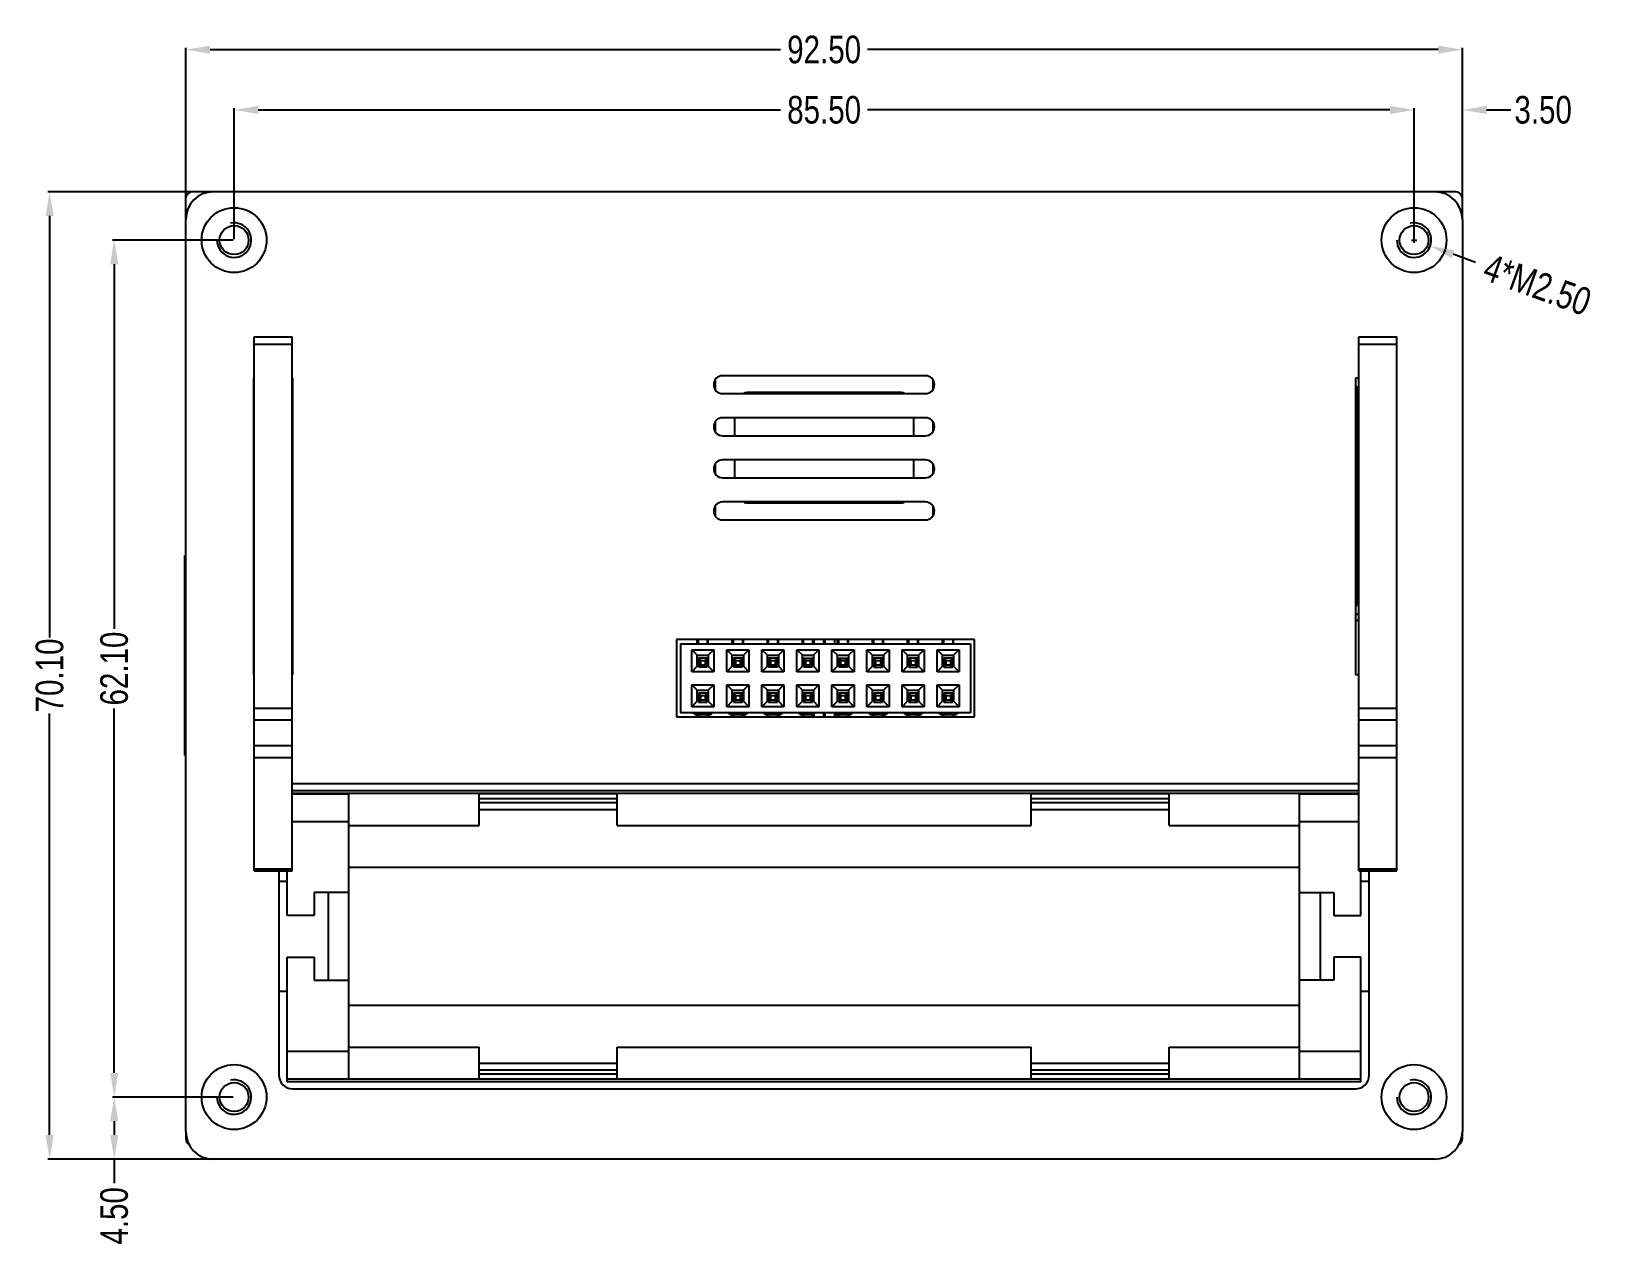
# Model space of a CAD drawing. Header units: inches. Extents: x -128 to 290, y -30 to 138.
# Drawn here: x 175.2 to 289.6, y -29.5 to 58.9 of the extents above; entities that cross this region are included whole.
import ezdxf

# ---------------------------------------------------------------- set-up
doc = ezdxf.new("R2010")
doc.units = ezdxf.units.IN
doc.header["$LTSCALE"] = 1.21
doc.header["$MEASUREMENT"] = 0
doc.header["$PDMODE"] = 3
doc.header["$PDSIZE"] = 0.3125
doc.layers.get('0').update_dxf_attribs({"linetype": 'CONTINUOUS'})
doc.layers.get('Defpoints').update_dxf_attribs({"linetype": 'CONTINUOUS'})
doc.layers.add('BODY', color=7, linetype='CONTINUOUS')
doc.layers.add('DIM', color=3, linetype='CONTINUOUS')
doc.styles.get("Standard").update_dxf_attribs({"font": 'txt', "width": 0.8})
doc.dimstyles.get("Standard").update_dxf_attribs({"dimtxt": 0.15625, "dimasz": 0.1875, "dimexe": 0.125, "dimexo": 0.0625, "dimgap": 0.09, "dimtad": 0, "dimtih": 1, "dimtoh": 1, "dimzin": 4, "dimdsep": 46, "dimtxsty": 'STANDARD', "dimblk": '_FILLED', "dimblk1": '_FILLED', "dimblk2": '_FILLED', "dimcen": 0.09, "dimazin": 1, "dimtp": 0.01, "dimtm": 0.01, "dimtfac": 1, "dimtofl": 0, "dimtmove": 0, "dimatfit": 3, "dimldrblk": '_FILLED', "dimfxl": 1, "dimtolj": 1, "dimtzin": 4, "dimarcsym": 0})

# ---------------------------------------------------------------- blocks, each defined once
blk = doc.blocks.new('_FILLED')
at = {"color": 0, "linetype": 'ByBlock'}
blk.add_solid([(0, 0), (-1, 0.167), (-1, -0.167)], dxfattribs=at)
blk = doc.blocks.new('*D11')
at = {"layer": 'Defpoints', "color": 0}
for p in [(275.33, 53.24), (189.83, 43.81), (275.33, 43.81)]:
    blk.add_point(p, dxfattribs=at)
at = {"layer": 'DIM', "color": 0, "lineweight": -2}
for p, q in [((189.83, 43.87), (189.83, 53.37)), ((191.58, 53.24), (229.42, 53.24)), ((273.58, 53.24), (235.73, 53.24)), ((275.33, 43.87), (275.33, 53.37))]:
    blk.add_line(p, q, dxfattribs=at)
at = {"layer": 'DIM', "color": 0, "lineweight": -2, "xscale": 1.75, "yscale": 1.75, "zscale": 1.75, "rotation": 180}
blk.add_blockref('_FILLED', (189.83, 53.24), dxfattribs=at)
at = {"layer": 'DIM', "color": 0, "lineweight": -2, "xscale": 1.75, "yscale": 1.75, "zscale": 1.75}
blk.add_blockref('_FILLED', (275.33, 53.24), dxfattribs=at)
at = {"layer": 'DIM', "color": 0, "insert": (232.58, 53.24), "char_height": 2, "attachment_point": 5}
blk.add_mtext('\\A1;85.50', dxfattribs=at)
blk = doc.blocks.new('*D12')
at = {"layer": 'Defpoints', "color": 0}
for p in [(186.33, 57.61), (278.83, 46.8), (186.33, 45.31)]:
    blk.add_point(p, dxfattribs=at)
at = {"layer": 'DIM', "color": 0, "lineweight": -2}
for p, q in [((186.33, 45.37), (186.33, 57.73)), ((188.08, 57.61), (229.42, 57.61)), ((277.08, 57.61), (235.73, 57.61)), ((278.83, 46.87), (278.83, 57.73))]:
    blk.add_line(p, q, dxfattribs=at)
at = {"layer": 'DIM', "color": 0, "lineweight": -2, "xscale": 1.75, "yscale": 1.75, "zscale": 1.75, "rotation": 180}
blk.add_blockref('_FILLED', (186.33, 57.61), dxfattribs=at)
at = {"layer": 'DIM', "color": 0, "lineweight": -2, "xscale": 1.75, "yscale": 1.75, "zscale": 1.75}
blk.add_blockref('_FILLED', (278.83, 57.61), dxfattribs=at)
at = {"layer": 'DIM', "color": 0, "insert": (232.58, 57.61), "char_height": 2, "attachment_point": 5}
blk.add_mtext('\\A1;92.50', dxfattribs=at)
blk = doc.blocks.new('*D13')
at = {"layer": 'Defpoints', "color": 0}
for p in [(189.83, 43.81), (181.14, -18.29), (189.83, -18.29)]:
    blk.add_point(p, dxfattribs=at)
at = {"layer": 'DIM', "color": 0, "lineweight": -2}
for p, q in [((189.76, 43.81), (181.01, 43.81)), ((181.14, 42.06), (181.14, 15.65)), ((181.14, -16.54), (181.14, 9.87)), ((189.76, -18.29), (181.01, -18.29))]:
    blk.add_line(p, q, dxfattribs=at)
at = {"layer": 'DIM', "color": 0, "lineweight": -2, "xscale": 1.75, "yscale": 1.75, "zscale": 1.75}
for p, rotation in [((181.14, 43.81), 90), ((181.14, -18.29), 270)]:
    blk.add_blockref('_FILLED', p, dxfattribs=dict(at, rotation=rotation))
at = {"layer": 'DIM', "color": 0, "insert": (181.14, 12.76), "char_height": 2, "attachment_point": 5, "rotation": 90}
blk.add_mtext('\\A1;62.10', dxfattribs=at)
blk = doc.blocks.new('*D14')
at = {"layer": 'Defpoints', "color": 0}
for p in [(176.46, 47.31), (188.33, 47.31), (188.33, -22.79)]:
    blk.add_point(p, dxfattribs=at)
at = {"layer": 'DIM', "color": 0, "lineweight": -2}
for p, q in [((188.27, 47.31), (176.34, 47.31)), ((176.46, 45.56), (176.46, 15.01)), ((176.46, -21.04), (176.46, 9.5)), ((188.26, -22.79), (176.34, -22.79))]:
    blk.add_line(p, q, dxfattribs=at)
at = {"layer": 'DIM', "color": 0, "lineweight": -2, "xscale": 1.75, "yscale": 1.75, "zscale": 1.75}
for p, rotation in [((176.46, 47.31), 90), ((176.46, -22.79), 270)]:
    blk.add_blockref('_FILLED', p, dxfattribs=dict(at, rotation=rotation))
at = {"layer": 'DIM', "color": 0, "insert": (176.46, 12.26), "char_height": 2, "attachment_point": 5, "rotation": 90}
blk.add_mtext('\\A1;70.10', dxfattribs=at)
blk = doc.blocks.new('*D15')
at = {"layer": 'Defpoints', "color": 0}
for p in [(189.83, -18.29), (181.14, -22.79), (189.83, -22.79)]:
    blk.add_point(p, dxfattribs=at)
at = {"layer": 'DIM', "color": 0, "lineweight": -2}
for p, q in [((189.76, -18.29), (181.01, -18.29)), ((181.14, -20.04), (181.14, -21.04)), ((189.76, -22.79), (181.01, -22.79)), ((181.14, -22.79), (181.14, -24.54))]:
    blk.add_line(p, q, dxfattribs=at)
at = {"layer": 'DIM', "color": 0, "lineweight": -2, "xscale": 1.75, "yscale": 1.75, "zscale": 1.75}
for p, rotation in [((181.14, -18.29), 90), ((181.14, -22.79), 270)]:
    blk.add_blockref('_FILLED', p, dxfattribs=dict(at, rotation=rotation))
at = {"layer": 'DIM', "color": 0, "insert": (181.14, -26.9), "char_height": 2, "attachment_point": 5, "rotation": 90}
blk.add_mtext('\\A1;4.50', dxfattribs=at)
blk = doc.blocks.new('*D16')
at = {"layer": 'Defpoints', "color": 0}
for p in [(278.83, 53.24), (278.83, 47.62), (275.33, 43.81)]:
    blk.add_point(p, dxfattribs=at)
at = {"layer": 'DIM', "color": 0, "lineweight": -2}
for p, q in [((273.58, 53.24), (271.83, 53.24)), ((275.33, 43.87), (275.33, 53.37)), ((278.83, 47.69), (278.83, 53.37)), ((280.58, 53.24), (282.33, 53.24))]:
    blk.add_line(p, q, dxfattribs=at)
at = {"layer": 'DIM', "color": 0, "lineweight": -2, "xscale": 1.75, "yscale": 1.75, "zscale": 1.75}
blk.add_blockref('_FILLED', (275.33, 53.24), dxfattribs=at)
at = {"layer": 'DIM', "color": 0, "lineweight": -2, "xscale": 1.75, "yscale": 1.75, "zscale": 1.75, "rotation": 180}
blk.add_blockref('_FILLED', (278.83, 53.24), dxfattribs=at)
at = {"layer": 'DIM', "color": 0, "insert": (284.68, 53.24), "char_height": 2, "attachment_point": 5}
blk.add_mtext('\\A1;3.50', dxfattribs=at)
blk = doc.blocks.new('*D17')
at = {"layer": 'Defpoints', "color": 0}
for p in [(274.15, 44.23), (276.5, 43.38)]:
    blk.add_point(p, dxfattribs=at)
at = {"layer": 'DIM', "color": 0, "lineweight": -2}
for p, q in [((275.13, 43.81), (275.52, 43.81)), ((275.33, 43.61), (275.33, 44.01)), ((279.79, 42.19), (278.15, 42.79))]:
    blk.add_line(p, q, dxfattribs=at)
at = {"layer": 'DIM', "color": 0, "lineweight": -2, "xscale": 1.75, "yscale": 1.75, "zscale": 1.75, "rotation": 160.0889628707921}
blk.add_blockref('_FILLED', (276.5, 43.38), dxfattribs=at)
at = {"layer": 'DIM', "color": 0, "insert": (284.26, 40.57), "char_height": 2, "attachment_point": 5, "rotation": 340.089}
blk.add_mtext('\\A1;4*M2.50', dxfattribs=at)

msp = doc.modelspace()

# ---------------------------------------------------------------- linework, layer by layer
at = {"color": 7, "linetype": 'Continuous'}
for p, q in [((186.355, 47.003), (186.316, 46.808)), ((186.466, 47.169), (186.355, 47.003)), ((186.631, 47.279), (186.466, 47.169)), ((186.826, 47.308), (186.631, 47.279)), ((188.326, 47.308), (186.826, 47.308)), ((276.826, 47.308), (188.326, 47.308)), ((278.326, 47.315), (276.826, 47.314)), ((278.521, 47.276), (278.326, 47.315)), ((278.687, 47.165), (278.521, 47.276)), ((278.797, 47), (278.687, 47.165)), ((278.826, 46.805), (278.797, 47)), ((186.316, 46.808), (186.317, 45.308)), ((278.828, 45.308), (278.826, 46.805)), ((186.326, -20.792), (186.326, 45.308)), ((278.826, 45.308), (278.826, -20.792)), ((191.276, -1.889), (191.276, 36.808)), ((191.276, 36.808), (194.026, 36.808)), ((194.026, -1.889), (194.026, 36.808)), ((271.326, 36.808), (274.076, 36.808)), ((271.326, -1.889), (271.326, 36.808)), ((274.076, -1.889), (274.076, 36.808)), ((191.276, 36.272), (194.026, 36.272)), ((271.326, 36.272), (274.076, 36.272)), ((191.226, 33.808), (191.226, 12.308)), ((191.276, 33.808), (191.226, 33.808)), ((194.076, 33.808), (194.026, 33.808)), ((194.076, 12.308), (194.076, 33.808)), ((224.676, 33.674), (224.676, 32.993)), ((239.926, 33.983), (225.226, 33.983)), ((240.476, 32.993), (240.476, 33.674)), ((271.326, 33.808), (271.076, 33.808)), ((271.076, 33.808), (271.076, 12.308)), ((225.226, 32.683), (239.926, 32.683)), ((238.076, 32.758), (227.076, 32.758)), ((271.076, 33.158), (271.226, 33.158)), ((271.231, 33.155), (271.076, 33.155)), ((271.076, 32.905), (271.326, 32.905)), ((271.226, 33.155), (271.226, 33.158)), ((271.231, 33.155), (271.23, 17.355)), ((271.326, 32.908), (271.231, 32.908)), ((239.926, 30.933), (225.226, 30.933)), ((226.076, 30.933), (226.076, 29.633)), ((239.076, 29.633), (239.076, 30.933)), ((194.076, 30.608), (194.026, 30.608)), ((194.076, 30.308), (194.026, 30.308)), ((224.676, 30.624), (224.676, 29.943)), ((240.476, 29.943), (240.476, 30.624)), ((194.076, 29.508), (194.026, 29.508)), ((194.076, 29.208), (194.026, 29.208)), ((225.226, 29.633), (239.926, 29.633)), ((224.676, 27.574), (224.676, 26.893)), ((239.926, 27.883), (225.226, 27.883)), ((226.076, 27.883), (226.076, 26.583)), ((239.076, 26.583), (239.076, 27.883)), ((240.476, 26.893), (240.476, 27.574)), ((225.226, 26.583), (239.926, 26.583)), ((224.676, 24.524), (224.676, 23.843)), ((239.926, 24.833), (225.226, 24.833)), ((227.076, 24.758), (238.076, 24.758)), ((240.476, 23.843), (240.476, 24.524)), ((225.226, 23.533), (239.926, 23.533)), ((186.246, 6.458), (186.246, 20.958)), ((186.246, 20.958), (186.319, 20.958)), ((191.276, 17.213), (191.226, 17.213)), ((271.326, 17.605), (271.076, 17.605)), ((271.076, 17.355), (271.23, 17.355)), ((194.052, 16.193), (194.026, 16.193)), ((194.052, 16.193), (194.052, 15.953)), ((271.286, 16.708), (271.076, 16.708)), ((271.076, 16.705), (271.29, 16.705)), ((271.111, 16.258), (271.115, 16.258)), ((271.326, 16.255), (271.115, 16.255)), ((271.29, 16.705), (271.29, 16.255)), ((191.226, 15.933), (191.276, 15.933)), ((191.276, 15.383), (191.226, 15.383)), ((191.226, 15.017), (191.276, 15.017)), ((191.226, 14.929), (191.276, 14.929)), ((194.026, 15.953), (194.052, 15.953)), ((194.052, 15.933), (194.026, 15.933)), ((194.026, 15.693), (194.052, 15.693)), ((194.026, 15.393), (194.052, 15.393)), ((194.052, 15.153), (194.026, 15.153)), ((194.052, 15.133), (194.026, 15.133)), ((194.026, 14.893), (194.052, 14.893)), ((194.052, 15.933), (194.052, 15.693)), ((194.052, 15.153), (194.052, 15.393)), ((194.052, 15.133), (194.052, 14.893)), ((191.276, 14.837), (191.226, 14.837)), ((191.226, 14.649), (191.276, 14.649)), ((191.276, 14.558), (191.226, 14.558)), ((191.276, 14.469), (191.226, 14.469)), ((191.226, 14.103), (191.276, 14.103)), ((194.026, 14.593), (194.052, 14.593)), ((194.052, 14.393), (194.026, 14.393)), ((194.052, 14.093), (194.026, 14.093)), ((194.026, 13.893), (194.052, 13.893)), ((194.052, 14.593), (194.052, 14.393)), ((194.052, 13.893), (194.052, 14.093)), ((221.876, 14.858), (221.876, 9.258)), ((243.476, 14.858), (221.876, 14.858)), ((222.176, 14.558), (222.176, 9.558)), ((222.176, 14.558), (243.176, 14.558)), ((222.986, 12.528), (222.986, 14.128)), ((222.986, 14.128), (223.386, 13.728)), ((222.986, 14.128), (224.586, 14.128)), ((223.386, 14.558), (223.386, 14.858)), ((224.186, 14.558), (224.186, 14.858)), ((224.586, 14.128), (224.186, 13.728)), ((224.586, 14.128), (224.586, 12.528)), ((225.526, 12.528), (225.526, 14.128)), ((225.526, 14.128), (225.926, 13.728)), ((225.526, 14.128), (227.126, 14.128)), ((225.926, 14.558), (225.926, 14.858)), ((226.726, 14.558), (226.726, 14.858)), ((227.126, 14.128), (226.726, 13.728)), ((227.126, 14.128), (227.126, 12.528)), ((228.066, 12.528), (228.066, 14.128)), ((228.066, 14.128), (228.466, 13.728)), ((228.066, 14.128), (229.666, 14.128)), ((228.466, 14.558), (228.466, 14.858)), ((229.266, 14.558), (229.266, 14.858)), ((229.666, 14.128), (229.266, 13.728)), ((229.666, 14.128), (229.666, 12.528)), ((230.606, 12.528), (230.606, 14.128)), ((230.606, 14.128), (231.006, 13.728)), ((230.606, 14.128), (232.206, 14.128)), ((231.006, 14.558), (231.006, 14.858)), ((231.806, 14.558), (231.806, 14.858)), ((232.206, 14.128), (231.806, 13.728)), ((231.826, 14.858), (231.826, 14.558)), ((232.206, 14.128), (232.206, 12.528)), ((232.526, 14.858), (232.526, 14.558)), ((232.626, 14.858), (232.626, 14.558)), ((233.146, 12.528), (233.146, 14.128)), ((233.146, 14.128), (234.746, 14.128)), ((233.146, 14.128), (233.546, 13.728)), ((233.326, 14.858), (233.326, 14.558)), ((233.546, 14.558), (233.546, 14.858)), ((234.346, 14.558), (234.346, 14.858)), ((234.746, 14.128), (234.346, 13.728)), ((234.746, 14.128), (234.746, 12.528)), ((235.686, 12.528), (235.686, 14.128)), ((235.686, 14.128), (237.286, 14.128)), ((235.686, 14.128), (236.086, 13.728)), ((236.086, 14.558), (236.086, 14.858)), ((236.886, 14.558), (236.886, 14.858)), ((237.286, 14.128), (236.886, 13.728)), ((237.286, 14.128), (237.286, 12.528)), ((238.226, 12.528), (238.226, 14.128)), ((238.226, 14.128), (239.826, 14.128)), ((238.226, 14.128), (238.626, 13.728)), ((238.626, 14.558), (238.626, 14.858)), ((239.426, 14.558), (239.426, 14.858)), ((239.826, 14.128), (239.426, 13.728)), ((239.826, 14.128), (239.826, 12.528)), ((240.766, 14.128), (242.366, 14.128)), ((240.766, 12.528), (240.766, 14.128)), ((240.766, 14.128), (241.166, 13.728)), ((241.166, 14.558), (241.166, 14.858)), ((241.966, 14.558), (241.966, 14.858)), ((242.366, 14.128), (241.966, 13.728)), ((242.366, 14.128), (242.366, 12.528)), ((243.176, 14.558), (243.176, 9.558)), ((243.476, 9.258), (243.476, 14.858)), ((194.026, 13.593), (194.052, 13.593)), ((194.052, 13.393), (194.026, 13.393)), ((194.051, 13.093), (194.026, 13.093)), ((194.026, 12.893), (194.051, 12.893)), ((194.051, 12.593), (194.026, 12.593)), ((194.051, 12.893), (194.051, 13.093)), ((194.051, 12.593), (194.051, 12.393)), ((194.052, 13.593), (194.052, 13.393)), ((222.986, 12.528), (223.386, 12.928)), ((223.386, 12.928), (223.386, 13.728)), ((223.386, 13.728), (224.186, 13.728)), ((223.476, 12.928), (223.386, 12.928)), ((224.186, 12.928), (224.116, 12.928)), ((224.186, 13.728), (224.186, 12.928)), ((224.586, 12.528), (224.186, 12.928)), ((225.526, 12.528), (225.926, 12.928)), ((225.926, 12.928), (225.926, 13.728)), ((225.926, 13.728), (226.726, 13.728)), ((226.016, 12.928), (225.926, 12.928)), ((226.726, 12.928), (226.656, 12.928)), ((226.726, 13.728), (226.726, 12.928)), ((227.126, 12.528), (226.726, 12.928)), ((228.066, 12.528), (228.466, 12.928)), ((228.466, 12.928), (228.466, 13.728)), ((228.466, 13.728), (229.266, 13.728)), ((228.556, 12.928), (228.466, 12.928)), ((229.266, 12.928), (229.196, 12.928)), ((229.266, 13.728), (229.266, 12.928)), ((229.666, 12.528), (229.266, 12.928)), ((230.606, 12.528), (231.006, 12.928)), ((231.006, 12.928), (231.006, 13.728)), ((231.006, 13.728), (231.806, 13.728)), ((231.096, 12.928), (231.006, 12.928)), ((231.806, 12.928), (231.736, 12.928)), ((231.806, 13.728), (231.806, 12.928)), ((232.206, 12.528), (231.806, 12.928)), ((233.146, 12.528), (233.546, 12.928)), ((233.546, 12.928), (233.546, 13.728)), ((233.546, 13.728), (234.346, 13.728)), ((233.636, 12.928), (233.546, 12.928)), ((234.346, 12.928), (234.276, 12.928)), ((234.346, 13.728), (234.346, 12.928)), ((234.746, 12.528), (234.346, 12.928)), ((235.686, 12.528), (236.086, 12.928)), ((236.086, 12.928), (236.086, 13.728)), ((236.086, 13.728), (236.886, 13.728)), ((236.176, 12.928), (236.086, 12.928)), ((236.886, 12.928), (236.816, 12.928)), ((236.886, 13.728), (236.886, 12.928)), ((237.286, 12.528), (236.886, 12.928)), ((238.226, 12.528), (238.626, 12.928)), ((238.626, 12.928), (238.626, 13.728)), ((238.626, 13.728), (239.426, 13.728)), ((238.716, 12.928), (238.626, 12.928)), ((239.426, 12.928), (239.356, 12.928)), ((239.426, 13.728), (239.426, 12.928)), ((239.826, 12.528), (239.426, 12.928)), ((240.766, 12.528), (241.166, 12.928)), ((241.166, 13.728), (241.966, 13.728)), ((241.166, 12.928), (241.166, 13.728)), ((241.256, 12.928), (241.166, 12.928)), ((241.966, 12.928), (241.896, 12.928)), ((241.966, 13.728), (241.966, 12.928)), ((242.366, 12.528), (241.966, 12.928)), ((191.226, 12.308), (191.276, 12.308)), ((194.026, 12.393), (194.051, 12.393)), ((194.026, 12.308), (194.076, 12.308)), ((224.586, 12.528), (222.986, 12.528)), ((222.986, 9.988), (222.986, 11.588)), ((222.986, 11.588), (223.386, 11.188)), ((222.986, 11.588), (224.586, 11.588)), ((224.586, 11.588), (224.186, 11.188)), ((224.586, 11.588), (224.586, 9.988)), ((227.126, 12.528), (225.526, 12.528)), ((225.526, 9.988), (225.526, 11.588)), ((225.526, 11.588), (225.926, 11.188)), ((225.526, 11.588), (227.126, 11.588)), ((227.126, 11.588), (226.726, 11.188)), ((227.126, 11.588), (227.126, 9.988)), ((229.666, 12.528), (228.066, 12.528)), ((228.066, 9.988), (228.066, 11.588)), ((228.066, 11.588), (228.466, 11.188)), ((228.066, 11.588), (229.666, 11.588)), ((229.666, 11.588), (229.266, 11.188)), ((229.666, 11.588), (229.666, 9.988)), ((232.206, 12.528), (230.606, 12.528)), ((230.606, 9.988), (230.606, 11.588)), ((230.606, 11.588), (232.206, 11.588)), ((230.606, 11.588), (231.006, 11.188)), ((232.206, 11.588), (231.806, 11.188)), ((232.206, 11.588), (232.206, 9.988)), ((234.746, 12.528), (233.146, 12.528)), ((233.146, 9.988), (233.146, 11.588)), ((233.146, 11.588), (234.746, 11.588)), ((233.146, 11.588), (233.546, 11.188)), ((234.746, 11.588), (234.346, 11.188)), ((234.746, 11.588), (234.746, 9.988)), ((237.286, 12.528), (235.686, 12.528)), ((235.686, 11.588), (237.286, 11.588)), ((235.686, 9.988), (235.686, 11.588)), ((235.686, 11.588), (236.086, 11.188)), ((237.286, 11.588), (236.886, 11.188)), ((237.286, 11.588), (237.286, 9.988)), ((239.826, 12.528), (238.226, 12.528)), ((238.226, 11.588), (239.826, 11.588)), ((238.226, 9.988), (238.226, 11.588)), ((238.226, 11.588), (238.626, 11.188)), ((239.826, 11.588), (239.426, 11.188)), ((239.826, 11.588), (239.826, 9.988)), ((242.366, 12.528), (240.766, 12.528)), ((240.766, 11.588), (242.366, 11.588)), ((240.766, 9.988), (240.766, 11.588)), ((240.766, 11.588), (241.166, 11.188)), ((242.366, 11.588), (241.966, 11.188)), ((242.366, 11.588), (242.366, 9.988)), ((271.326, 12.308), (271.076, 12.308)), ((222.986, 9.988), (223.386, 10.388)), ((223.386, 10.388), (223.386, 11.188)), ((223.386, 11.188), (224.186, 11.188)), ((223.476, 10.388), (223.386, 10.388)), ((224.186, 10.388), (224.116, 10.388)), ((224.186, 11.188), (224.186, 10.388)), ((224.586, 9.988), (224.186, 10.388)), ((225.526, 9.988), (225.926, 10.388)), ((225.926, 10.388), (225.926, 11.188)), ((225.926, 11.188), (226.726, 11.188)), ((226.016, 10.388), (225.926, 10.388)), ((226.726, 10.388), (226.656, 10.388)), ((226.726, 11.188), (226.726, 10.388)), ((227.126, 9.988), (226.726, 10.388)), ((228.066, 9.988), (228.466, 10.388)), ((228.466, 10.388), (228.466, 11.188)), ((228.466, 11.188), (229.266, 11.188)), ((228.556, 10.388), (228.466, 10.388)), ((229.266, 10.388), (229.196, 10.388)), ((229.266, 11.188), (229.266, 10.388)), ((229.666, 9.988), (229.266, 10.388)), ((230.606, 9.988), (231.006, 10.388)), ((231.006, 10.388), (231.006, 11.188)), ((231.006, 11.188), (231.806, 11.188)), ((231.096, 10.388), (231.006, 10.388)), ((231.806, 10.388), (231.736, 10.388)), ((231.806, 11.188), (231.806, 10.388)), ((232.206, 9.988), (231.806, 10.388)), ((233.146, 9.988), (233.546, 10.388)), ((233.546, 10.388), (233.546, 11.188)), ((233.546, 11.188), (234.346, 11.188)), ((233.636, 10.388), (233.546, 10.388)), ((234.346, 10.388), (234.276, 10.388)), ((234.346, 11.188), (234.346, 10.388)), ((234.746, 9.988), (234.346, 10.388)), ((235.686, 9.988), (236.086, 10.388)), ((236.086, 11.188), (236.886, 11.188)), ((236.086, 10.388), (236.086, 11.188)), ((236.176, 10.388), (236.086, 10.388)), ((236.886, 10.388), (236.816, 10.388)), ((236.886, 11.188), (236.886, 10.388)), ((237.286, 9.988), (236.886, 10.388)), ((238.226, 9.988), (238.626, 10.388)), ((238.626, 11.188), (239.426, 11.188)), ((238.626, 10.388), (238.626, 11.188)), ((238.716, 10.388), (238.626, 10.388)), ((239.426, 10.388), (239.356, 10.388)), ((239.426, 11.188), (239.426, 10.388)), ((239.826, 9.988), (239.426, 10.388)), ((240.766, 9.988), (241.166, 10.388)), ((241.166, 11.188), (241.966, 11.188)), ((241.166, 10.388), (241.166, 11.188)), ((241.256, 10.388), (241.166, 10.388)), ((241.966, 10.388), (241.896, 10.388)), ((241.966, 11.188), (241.966, 10.388)), ((242.366, 9.988), (241.966, 10.388)), ((191.276, 9.899), (194.026, 9.899)), ((221.876, 9.258), (243.476, 9.258)), ((243.176, 9.558), (222.176, 9.558)), ((224.586, 9.988), (222.986, 9.988)), ((223.386, 9.424), (223.386, 9.258)), ((224.186, 9.424), (224.186, 9.258)), ((227.126, 9.988), (225.526, 9.988)), ((225.926, 9.424), (225.926, 9.258)), ((226.726, 9.424), (226.726, 9.258)), ((229.666, 9.988), (228.066, 9.988)), ((228.466, 9.424), (228.466, 9.258)), ((229.266, 9.424), (229.266, 9.258)), ((232.206, 9.988), (230.606, 9.988)), ((231.006, 9.424), (231.006, 9.258)), ((231.806, 9.424), (231.806, 9.258)), ((231.826, 9.558), (231.826, 9.258)), ((232.526, 9.558), (232.526, 9.258)), ((232.626, 9.558), (232.626, 9.258)), ((234.746, 9.988), (233.146, 9.988)), ((233.326, 9.558), (233.326, 9.258)), ((233.546, 9.424), (233.546, 9.258)), ((234.346, 9.424), (234.346, 9.258)), ((237.286, 9.988), (235.686, 9.988)), ((236.086, 9.423), (236.086, 9.258)), ((236.886, 9.423), (236.886, 9.258)), ((239.826, 9.988), (238.226, 9.988)), ((238.626, 9.423), (238.626, 9.258)), ((239.426, 9.423), (239.426, 9.258)), ((242.366, 9.988), (240.766, 9.988)), ((241.166, 9.423), (241.166, 9.258)), ((241.966, 9.423), (241.966, 9.258)), ((271.326, 9.899), (274.076, 9.899)), ((191.276, 9.033), (194.026, 9.033)), ((271.326, 9.033), (274.076, 9.033)), ((191.276, 7.188), (194.026, 7.188)), ((271.326, 7.188), (274.076, 7.188)), ((186.246, 6.458), (186.326, 6.458)), ((191.276, 6.322), (194.026, 6.322)), ((271.326, 6.322), (274.076, 6.322)), ((271.326, 3.908), (194.026, 3.908)), ((271.326, 3.708), (194.026, 3.708)), ((194.026, 3.683), (198.136, 3.683)), ((271.076, 4.408), (194.076, 4.408)), ((198.136, -16.967), (198.136, 3.683)), ((207.576, 1.383), (207.576, 3.683)), ((217.576, 3.683), (207.576, 3.683)), ((217.576, 1.383), (217.576, 3.683)), ((257.576, 3.683), (247.576, 3.683)), ((247.576, 1.383), (247.576, 3.683)), ((257.576, 1.383), (257.576, 3.683)), ((267.016, 3.683), (271.326, 3.683)), ((267.016, -16.967), (267.016, 3.683)), ((207.576, 3.348), (217.576, 3.348)), ((217.576, 3.025), (207.576, 3.025)), ((207.576, 2.545), (217.576, 2.545)), ((247.576, 3.348), (257.576, 3.348)), ((257.576, 3.025), (247.576, 3.025)), ((247.576, 2.545), (257.576, 2.545)), ((194.026, 1.679), (198.136, 1.679)), ((198.136, 1.383), (207.576, 1.383)), ((217.576, 1.383), (247.576, 1.383)), ((257.576, 1.383), (267.016, 1.383)), ((267.016, 1.679), (271.326, 1.679)), ((191.276, -1.755), (194.026, -1.755)), ((191.276, -1.889), (194.026, -1.889)), ((193.076, -1.889), (193.076, -16.692)), ((193.676, -5.142), (193.676, -1.889)), ((198.136, -1.642), (267.016, -1.642)), ((271.326, -1.755), (274.076, -1.755)), ((271.326, -1.889), (274.076, -1.889)), ((271.476, -5.142), (271.476, -1.889)), ((272.076, -16.692), (272.076, -1.889)), ((193.076, -2.642), (193.676, -2.642)), ((271.476, -2.642), (272.076, -2.642)), ((195.636, -3.467), (195.636, -5.142)), ((198.136, -3.467), (195.636, -3.467)), ((196.636, -3.467), (196.636, -9.817)), ((267.016, -3.467), (269.516, -3.467)), ((268.516, -3.467), (268.516, -9.817)), ((269.516, -3.467), (269.516, -5.142)), ((195.636, -5.142), (193.676, -5.142)), ((269.516, -5.142), (271.476, -5.142)), ((193.676, -17.192), (193.676, -8.142)), ((193.676, -8.142), (195.636, -8.142)), ((195.636, -8.142), (195.636, -9.817)), ((271.476, -8.142), (269.516, -8.142)), ((269.516, -8.142), (269.516, -9.817)), ((271.476, -17.192), (271.476, -8.142)), ((195.636, -9.817), (198.136, -9.817)), ((269.516, -9.817), (267.016, -9.817)), ((193.676, -10.642), (193.076, -10.642)), ((272.076, -10.642), (271.476, -10.642)), ((198.136, -11.642), (267.016, -11.642)), ((198.136, -14.666), (207.576, -14.666)), ((207.576, -16.967), (207.576, -14.666)), ((217.576, -14.666), (247.576, -14.666)), ((217.576, -16.967), (217.576, -14.666)), ((247.576, -16.967), (247.576, -14.666)), ((257.576, -14.666), (267.016, -14.666)), ((257.576, -16.967), (257.576, -14.666)), ((193.676, -14.963), (198.136, -14.963)), ((207.576, -15.828), (217.576, -15.828)), ((247.576, -15.828), (257.576, -15.828)), ((267.016, -14.963), (271.476, -14.963)), ((193.676, -16.967), (198.136, -16.967)), ((271.476, -16.992), (193.676, -16.992)), ((207.576, -16.309), (217.576, -16.309)), ((217.576, -16.632), (207.576, -16.632)), ((207.576, -16.967), (217.576, -16.967)), ((247.576, -16.309), (257.576, -16.309)), ((257.576, -16.632), (247.576, -16.632)), ((247.576, -16.967), (257.576, -16.967)), ((267.016, -16.967), (271.476, -16.967)), ((271.476, -17.192), (193.676, -17.192)), ((194.076, -17.692), (271.076, -17.692)), ((186.324, -20.792), (186.324, -21.292)), ((186.324, -21.292), (186.353, -21.487)), ((186.353, -21.487), (186.463, -21.652)), ((186.463, -21.652), (186.564, -21.72)), ((278.588, -21.72), (278.684, -21.656)), ((278.684, -21.656), (278.795, -21.49)), ((278.795, -21.49), (278.834, -21.295)), ((278.834, -21.295), (278.833, -20.792)), ((276.826, -22.792), (188.326, -22.792))]:
    msp.add_line(p, q, dxfattribs=at)
for centre, radius in [((189.826, 43.808), 2.35), ((275.326, 43.808), 2.35), ((189.826, 43.808), 1.05), ((275.326, 43.808), 1.05), ((189.826, -18.292), 2.35), ((275.326, -18.292), 2.35), ((189.826, -18.292), 1.05), ((275.326, -18.292), 1.05)]:
    msp.add_circle(centre, radius, dxfattribs=at)
for centre, radius, start, end in [((188.326, 45.308), 2, 90, 180), ((276.826, 45.308), 2, 0, 90), ((189.826, 43.808), 1.25, 180, 102.5321), ((275.326, 43.808), 1.25, 180, 102.5321), ((225.226, 33.333), 0.65, 90, 270), ((239.926, 33.333), 0.65, 270, 90), ((227.076, 31.758), 1, 90, 107.26715), ((238.076, 31.758), 1, 72.73285, 90), ((225.226, 30.283), 0.65, 90, 270), ((239.926, 30.283), 0.65, 270, 90), ((225.226, 27.233), 0.65, 90, 270), ((239.926, 27.233), 0.65, 270, 90), ((225.226, 24.183), 0.65, 90, 270), ((227.076, 25.758), 1, 252.73285, 270), ((238.076, 25.758), 1, 270, 287.26715), ((239.926, 24.183), 0.65, 270, 90), ((270.84, 16.255), 0.275, 359.99787, 30.50976), ((270.836, 16.258), 0.275, 0, 27.68272), ((194.076, 3.408), 1, 90, 92.98441), ((271.076, 3.408), 1, 75.38353, 90), ((189.826, -18.292), 1.25, 180, 102.5321), ((194.076, -16.692), 1, 180, 270), ((271.076, -16.692), 1, 270, 0), ((275.326, -18.292), 1.25, 180, 102.5321), ((188.326, -20.792), 2, 180, 270), ((276.826, -20.792), 2, 270, 0)]:
    msp.add_arc(centre, radius, start, end, dxfattribs=at)
at = {"layer": 'BODY', "color": 7, "linetype": 'Continuous'}
for p, q in [((223.476, 14.558), (223.476, 14.858)), ((224.116, 14.858), (224.116, 14.558)), ((226.016, 14.558), (226.016, 14.858)), ((226.656, 14.858), (226.656, 14.558)), ((228.556, 14.558), (228.556, 14.858)), ((229.196, 14.858), (229.196, 14.558)), ((231.096, 14.558), (231.096, 14.858)), ((231.736, 14.858), (231.736, 14.558)), ((233.636, 14.558), (233.636, 14.858)), ((234.276, 14.858), (234.276, 14.558)), ((236.176, 14.558), (236.176, 14.858)), ((236.816, 14.858), (236.816, 14.558)), ((238.716, 14.558), (238.716, 14.858)), ((239.356, 14.858), (239.356, 14.558)), ((241.256, 14.558), (241.256, 14.858)), ((241.896, 14.858), (241.896, 14.558)), ((223.476, 13.514), (223.476, 12.874)), ((224.116, 13.514), (223.476, 13.514)), ((223.476, 12.874), (224.116, 12.874)), ((223.636, 13.355), (223.477, 13.514)), ((223.477, 12.874), (223.636, 13.033)), ((223.636, 13.033), (223.636, 13.355)), ((223.636, 13.354), (223.956, 13.354)), ((223.636, 13.034), (223.956, 13.034)), ((224.115, 13.514), (223.956, 13.355)), ((223.956, 13.355), (223.956, 13.033)), ((223.956, 13.033), (224.115, 12.874)), ((224.116, 12.874), (224.116, 13.514)), ((226.016, 13.514), (226.016, 12.874)), ((226.656, 13.514), (226.016, 13.514)), ((226.016, 12.874), (226.656, 12.874)), ((226.176, 13.355), (226.017, 13.514)), ((226.017, 12.874), (226.176, 13.033)), ((226.176, 13.033), (226.176, 13.355)), ((226.176, 13.354), (226.496, 13.354)), ((226.176, 13.034), (226.496, 13.034)), ((226.655, 13.514), (226.496, 13.355)), ((226.496, 13.355), (226.496, 13.033)), ((226.496, 13.033), (226.655, 12.874)), ((226.656, 12.874), (226.656, 13.514)), ((228.556, 13.514), (228.556, 12.874)), ((229.196, 13.514), (228.556, 13.514)), ((228.556, 12.874), (229.196, 12.874)), ((228.716, 13.355), (228.557, 13.514)), ((228.557, 12.874), (228.716, 13.033)), ((228.716, 13.033), (228.716, 13.355)), ((228.716, 13.354), (229.036, 13.354)), ((228.716, 13.034), (229.036, 13.034)), ((229.195, 13.514), (229.036, 13.355)), ((229.036, 13.355), (229.036, 13.033)), ((229.036, 13.033), (229.195, 12.874)), ((229.196, 12.874), (229.196, 13.514)), ((231.096, 13.514), (231.096, 12.874)), ((231.096, 13.514), (231.736, 13.514)), ((231.096, 12.874), (231.736, 12.874)), ((231.256, 13.355), (231.097, 13.514)), ((231.097, 12.874), (231.256, 13.033)), ((231.256, 13.033), (231.256, 13.355)), ((231.256, 13.354), (231.576, 13.354)), ((231.256, 13.034), (231.576, 13.034)), ((231.735, 13.514), (231.576, 13.355)), ((231.576, 13.355), (231.576, 13.033)), ((231.576, 13.033), (231.735, 12.874)), ((231.736, 12.874), (231.736, 13.514)), ((233.636, 13.514), (233.636, 12.874)), ((233.636, 13.514), (234.276, 13.514)), ((233.636, 12.874), (234.276, 12.874)), ((233.796, 13.355), (233.637, 13.514)), ((233.637, 12.874), (233.796, 13.033)), ((233.796, 13.033), (233.796, 13.355)), ((233.796, 13.354), (234.116, 13.354)), ((233.796, 13.034), (234.116, 13.034)), ((234.275, 13.514), (234.116, 13.355)), ((234.116, 13.355), (234.116, 13.033)), ((234.116, 13.033), (234.275, 12.874)), ((234.276, 12.874), (234.276, 13.514)), ((236.176, 13.513), (236.176, 12.873)), ((236.816, 13.513), (236.176, 13.513)), ((236.176, 12.873), (236.816, 12.873)), ((236.336, 13.354), (236.177, 13.513)), ((236.177, 12.873), (236.336, 13.032)), ((236.336, 13.032), (236.336, 13.354)), ((236.336, 13.353), (236.656, 13.353)), ((236.336, 13.033), (236.656, 13.033)), ((236.815, 13.513), (236.656, 13.354)), ((236.656, 13.354), (236.656, 13.032)), ((236.656, 13.032), (236.815, 12.873)), ((236.816, 12.873), (236.816, 13.513)), ((238.716, 13.513), (238.716, 12.873)), ((239.356, 13.513), (238.716, 13.513)), ((238.716, 12.873), (239.356, 12.873)), ((238.876, 13.354), (238.717, 13.513)), ((238.717, 12.873), (238.876, 13.032)), ((238.876, 13.032), (238.876, 13.354)), ((238.876, 13.353), (239.196, 13.353)), ((238.876, 13.033), (239.196, 13.033)), ((239.355, 13.513), (239.196, 13.354)), ((239.196, 13.354), (239.196, 13.032)), ((239.196, 13.032), (239.355, 12.873)), ((239.356, 12.873), (239.356, 13.513)), ((241.896, 13.513), (241.256, 13.513)), ((241.256, 13.513), (241.256, 12.873)), ((241.256, 12.873), (241.896, 12.873)), ((241.416, 13.354), (241.257, 13.513)), ((241.257, 12.873), (241.416, 13.032)), ((241.416, 13.032), (241.416, 13.354)), ((241.416, 13.353), (241.736, 13.353)), ((241.416, 13.033), (241.736, 13.033)), ((241.895, 13.513), (241.736, 13.354)), ((241.736, 13.354), (241.736, 13.032)), ((241.736, 13.032), (241.895, 12.873)), ((241.896, 12.873), (241.896, 13.513)), ((223.476, 10.974), (223.476, 10.334)), ((224.116, 10.974), (223.476, 10.974)), ((223.476, 10.334), (224.116, 10.334)), ((223.636, 10.815), (223.477, 10.974)), ((223.477, 10.334), (223.636, 10.493)), ((223.636, 10.493), (223.636, 10.815)), ((223.636, 10.814), (223.956, 10.814)), ((223.636, 10.494), (223.956, 10.494)), ((224.115, 10.974), (223.956, 10.815)), ((223.956, 10.815), (223.956, 10.493)), ((223.956, 10.493), (224.115, 10.334)), ((224.116, 10.334), (224.116, 10.974)), ((226.016, 10.974), (226.016, 10.334)), ((226.656, 10.974), (226.016, 10.974)), ((226.016, 10.334), (226.656, 10.334)), ((226.176, 10.815), (226.017, 10.974)), ((226.017, 10.334), (226.176, 10.493)), ((226.176, 10.493), (226.176, 10.815)), ((226.176, 10.814), (226.496, 10.814)), ((226.176, 10.494), (226.496, 10.494)), ((226.655, 10.974), (226.496, 10.815)), ((226.496, 10.815), (226.496, 10.493)), ((226.496, 10.493), (226.655, 10.334)), ((226.656, 10.334), (226.656, 10.974)), ((228.556, 10.974), (228.556, 10.334)), ((229.196, 10.974), (228.556, 10.974)), ((228.556, 10.334), (229.196, 10.334)), ((228.716, 10.815), (228.557, 10.974)), ((228.557, 10.334), (228.716, 10.493)), ((228.716, 10.493), (228.716, 10.815)), ((228.716, 10.814), (229.036, 10.814)), ((228.716, 10.494), (229.036, 10.494)), ((229.195, 10.974), (229.036, 10.815)), ((229.036, 10.815), (229.036, 10.493)), ((229.036, 10.493), (229.195, 10.334)), ((229.196, 10.334), (229.196, 10.974)), ((231.096, 10.974), (231.096, 10.334)), ((231.736, 10.974), (231.096, 10.974)), ((231.096, 10.334), (231.736, 10.334)), ((231.256, 10.815), (231.097, 10.974)), ((231.097, 10.334), (231.256, 10.493)), ((231.256, 10.493), (231.256, 10.815)), ((231.256, 10.814), (231.576, 10.814)), ((231.256, 10.494), (231.576, 10.494)), ((231.735, 10.974), (231.576, 10.815)), ((231.576, 10.815), (231.576, 10.493)), ((231.576, 10.493), (231.735, 10.334)), ((231.736, 10.334), (231.736, 10.974)), ((233.636, 10.974), (233.636, 10.334)), ((234.276, 10.974), (233.636, 10.974)), ((233.636, 10.334), (234.276, 10.334)), ((233.796, 10.815), (233.637, 10.974)), ((233.637, 10.334), (233.796, 10.493)), ((233.796, 10.493), (233.796, 10.815)), ((233.796, 10.814), (234.116, 10.814)), ((233.796, 10.494), (234.116, 10.494)), ((234.275, 10.974), (234.116, 10.815)), ((234.116, 10.815), (234.116, 10.493)), ((234.116, 10.493), (234.275, 10.334)), ((234.276, 10.334), (234.276, 10.974)), ((236.816, 10.973), (236.176, 10.973)), ((236.176, 10.973), (236.176, 10.333)), ((236.176, 10.333), (236.816, 10.333)), ((236.336, 10.814), (236.177, 10.973)), ((236.177, 10.333), (236.336, 10.492)), ((236.336, 10.492), (236.336, 10.814)), ((236.336, 10.813), (236.656, 10.813)), ((236.336, 10.493), (236.656, 10.493)), ((236.815, 10.973), (236.656, 10.814)), ((236.656, 10.814), (236.656, 10.492)), ((236.656, 10.492), (236.815, 10.333)), ((236.816, 10.333), (236.816, 10.973)), ((239.356, 10.973), (238.716, 10.973)), ((238.716, 10.973), (238.716, 10.333)), ((238.716, 10.333), (239.356, 10.333)), ((238.876, 10.814), (238.717, 10.973)), ((238.717, 10.333), (238.876, 10.492)), ((238.876, 10.492), (238.876, 10.814)), ((238.876, 10.813), (239.196, 10.813)), ((238.876, 10.493), (239.196, 10.493)), ((239.355, 10.973), (239.196, 10.814)), ((239.196, 10.814), (239.196, 10.492)), ((239.196, 10.492), (239.355, 10.333)), ((239.356, 10.333), (239.356, 10.973)), ((241.896, 10.973), (241.256, 10.973)), ((241.256, 10.973), (241.256, 10.333)), ((241.256, 10.333), (241.896, 10.333)), ((241.416, 10.814), (241.257, 10.973)), ((241.257, 10.333), (241.416, 10.492)), ((241.416, 10.492), (241.416, 10.814)), ((241.416, 10.813), (241.736, 10.813)), ((241.416, 10.493), (241.736, 10.493)), ((241.895, 10.973), (241.736, 10.814)), ((241.736, 10.814), (241.736, 10.492)), ((241.736, 10.492), (241.895, 10.333)), ((241.896, 10.333), (241.896, 10.973)), ((223.069, 9.558), (223.226, 9.424)), ((223.226, 9.424), (224.366, 9.424)), ((223.476, 9.258), (223.476, 9.424)), ((224.116, 9.424), (224.116, 9.258)), ((224.366, 9.424), (224.5, 9.558)), ((225.632, 9.558), (225.766, 9.424)), ((225.766, 9.424), (226.906, 9.424)), ((226.016, 9.258), (226.016, 9.424)), ((226.656, 9.424), (226.656, 9.258)), ((226.906, 9.424), (227.04, 9.558)), ((228.171, 9.558), (228.306, 9.424)), ((228.306, 9.424), (229.446, 9.424)), ((228.556, 9.258), (228.556, 9.424)), ((229.196, 9.424), (229.196, 9.258)), ((229.446, 9.424), (229.58, 9.558)), ((230.711, 9.558), (230.846, 9.424)), ((230.846, 9.424), (231.826, 9.424)), ((231.096, 9.258), (231.096, 9.424)), ((231.736, 9.424), (231.736, 9.258)), ((233.326, 9.475), (233.386, 9.424)), ((233.386, 9.424), (234.526, 9.424)), ((233.636, 9.258), (233.636, 9.424)), ((234.276, 9.424), (234.276, 9.258)), ((234.526, 9.424), (234.661, 9.558)), ((235.791, 9.558), (235.926, 9.423)), ((235.926, 9.423), (237.066, 9.423)), ((236.176, 9.258), (236.176, 9.423)), ((236.816, 9.423), (236.816, 9.258)), ((237.066, 9.423), (237.201, 9.558)), ((238.331, 9.558), (238.466, 9.423)), ((238.466, 9.423), (239.606, 9.423)), ((238.716, 9.258), (238.716, 9.423)), ((239.356, 9.423), (239.356, 9.258)), ((239.606, 9.423), (239.741, 9.558)), ((240.871, 9.558), (241.006, 9.423)), ((241.006, 9.423), (242.146, 9.423)), ((241.256, 9.258), (241.256, 9.423)), ((241.896, 9.423), (241.896, 9.258)), ((242.146, 9.423), (242.303, 9.558))]:
    msp.add_line(p, q, dxfattribs=at)

# ---------------------------------------------------------------- dimensions: what is measured, and where the dimension line sits
at = {"layer": 'DIM'}
for base, p1, p2, picture, middle in [((186.326, 57.607), (278.826, 46.805), (186.326, 45.308), '*D12', (232.576, 57.607)), ((275.326, 53.24), (189.826, 43.808), (275.326, 43.808), '*D11', (232.576, 53.24)), ((278.826, 53.24), (275.326, 43.808), (278.826, 47.623), '*D16', (284.683, 53.24))]:
    dim = msp.add_linear_dim(base=base, p1=p1, p2=p2, dimstyle='STANDARD', override={"dimtxt": 2, "dimasz": 1.75, "dimtih": 0, "dimtoh": 0, "dimzin": 0, "dimcen": 0.198, "dimadec": 0, "dimazin": 0, "dimtp": 0, "dimtm": 0, "dimtdec": 4, "dimtzin": 0}, dxfattribs=at)
    dim.commit()
    dim.dimension.update_dxf_attribs({"geometry": picture, "text_midpoint": middle})
for base, p1, p2, picture, middle in [((176.463, 47.308), (188.326, -22.792), (188.329, 47.308), '*D14', (176.463, 12.258)), ((181.136, -18.292), (189.826, 43.808), (189.826, -18.292), '*D13', (181.136, 12.758)), ((181.136, -22.792), (189.826, -18.292), (189.826, -22.792), '*D15', (181.136, -26.898))]:
    dim = msp.add_linear_dim(base=base, p1=p1, p2=p2, angle=90, dimstyle='STANDARD', override={"dimtxt": 2, "dimasz": 1.75, "dimtih": 0, "dimtoh": 0, "dimzin": 0, "dimcen": 0.198, "dimadec": 0, "dimazin": 0, "dimtp": 0, "dimtm": 0, "dimtdec": 4, "dimtzin": 0}, dxfattribs=at)
    dim.commit()
    dim.dimension.update_dxf_attribs({"geometry": picture, "text_midpoint": middle})
dim = msp.add_diameter_dim_2p(p1=(274.151, 44.234), p2=(276.501, 43.383), dimstyle='STANDARD', override={"dimtxt": 2, "dimasz": 1.75, "dimtih": 0, "dimtoh": 0, "dimzin": 0, "dimpost": '4*M<>', "dimcen": 0.198, "dimadec": 0, "dimazin": 0, "dimtp": 0, "dimtm": 0, "dimtdec": 4, "dimtzin": 0}, dxfattribs=at)
dim.commit()
dim.dimension.update_dxf_attribs({"geometry": '*D17', "text_midpoint": (284.066, 40.643), "dimtype": 163})

doc.saveas('drawing.dxf')
